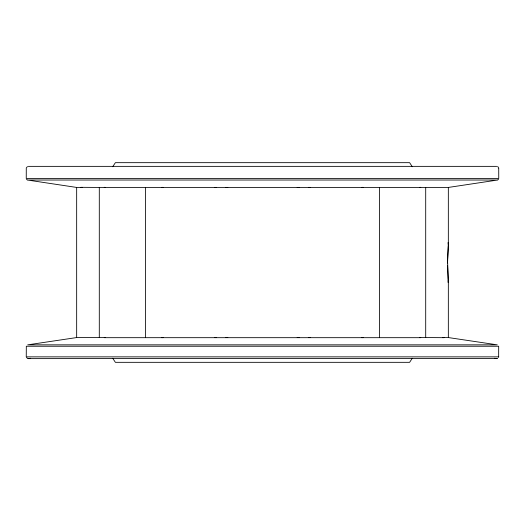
<?xml version="1.0" encoding="UTF-8"?>
<svg xmlns="http://www.w3.org/2000/svg" width="525" height="525" viewBox="0 0 525 525"><rect width="100%" height="100%" fill="white"/><g stroke="black" fill="none" stroke-linecap="round" stroke-linejoin="round"><path stroke-width="0.79" d="M447.562 263.005L448.258 246.251A23.612 18.598 0 0 0 448.192 242.616M447.576 265.348L448.192 282.417M425.946 187.438L448.337 187.438L448.337 245.057L447.549 260.426L448.258 278.749A23.612 18.598 0 0 1 448.192 282.384M498.658 357.243L498.684 346.244L26.316 346.244L26.25 356.862L498.75 356.862M112.711 166.753L115.382 162.671L409.618 162.671L412.289 166.753M412.289 358.247L409.618 362.329L115.382 362.329L112.711 358.247M498.474 179.235L497.949 179.812M82.491 187.438L76.663 187.438L76.663 337.562L99.054 337.562M442.509 337.562L448.337 337.562L448.337 279.943M27.471 166.537L26.276 168.007L26.25 178.454L498.75 178.454L498.724 168.007L498.258 168.007M497.648 358.411L28.101 358.634L26.506 357.604M419.416 337.562L425.703 337.562L425.703 187.438L99.297 187.438L99.297 337.562L105.584 337.562M104.239 337.68L420.761 337.68M308.72 187.438L310.301 187.438M214.699 337.562L216.28 337.562M297.183 187.438L299.073 187.438M227.817 337.562L225.927 337.562M161.569 187.438L163.196 187.438M361.804 337.562L363.431 337.562M308.444 187.438L309.113 187.32M215.887 337.68L216.556 337.562M448.35 187.438L497.615 180.023L27.385 180.023L76.65 187.438M76.65 337.562L27.713 344.846L497.287 344.846L448.35 337.562M28.101 358.634L30.529 358.273M362.079 187.438L363.431 187.438M161.569 337.562L162.921 337.562M361.804 187.438L362.939 187.32M162.061 337.68L163.196 337.562M214.699 187.438L216.556 187.438M310.301 337.562L308.444 337.562M419.416 187.438L420.761 187.32M225.927 187.438L227.817 187.438M299.073 337.562L297.183 337.562M28.317 166.359L496.683 166.359M99.054 187.438L80.948 187.32M425.946 337.562L444.052 337.68M104.239 187.32L105.584 187.438M162.061 187.32L162.921 187.438M362.079 337.562L362.939 337.68M494.471 358.273L496.899 358.634M497.529 166.537L498.422 167.285M27.051 179.812L26.526 179.235M448.192 242.583L448.337 245.057M379.582 187.438L379.582 337.562M145.418 187.438L145.418 337.562"/></g></svg>
